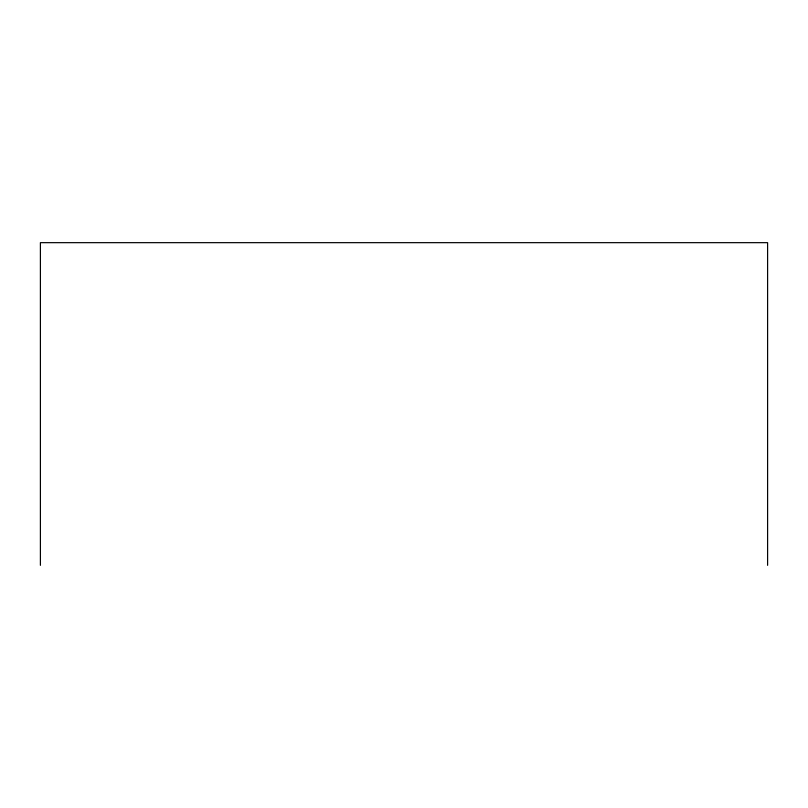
<?xml version="1.0" encoding="UTF-8"?>
<svg xmlns="http://www.w3.org/2000/svg" width="808" height="808" viewBox="0 0 808 808"><rect width="100%" height="100%" fill="white"/><g stroke="black" fill="none" stroke-linecap="round" stroke-linejoin="round"><path stroke-width="1.21" d="M767.6 565.337L767.6 242.663L40.4 242.663L40.4 565.337"/></g></svg>
